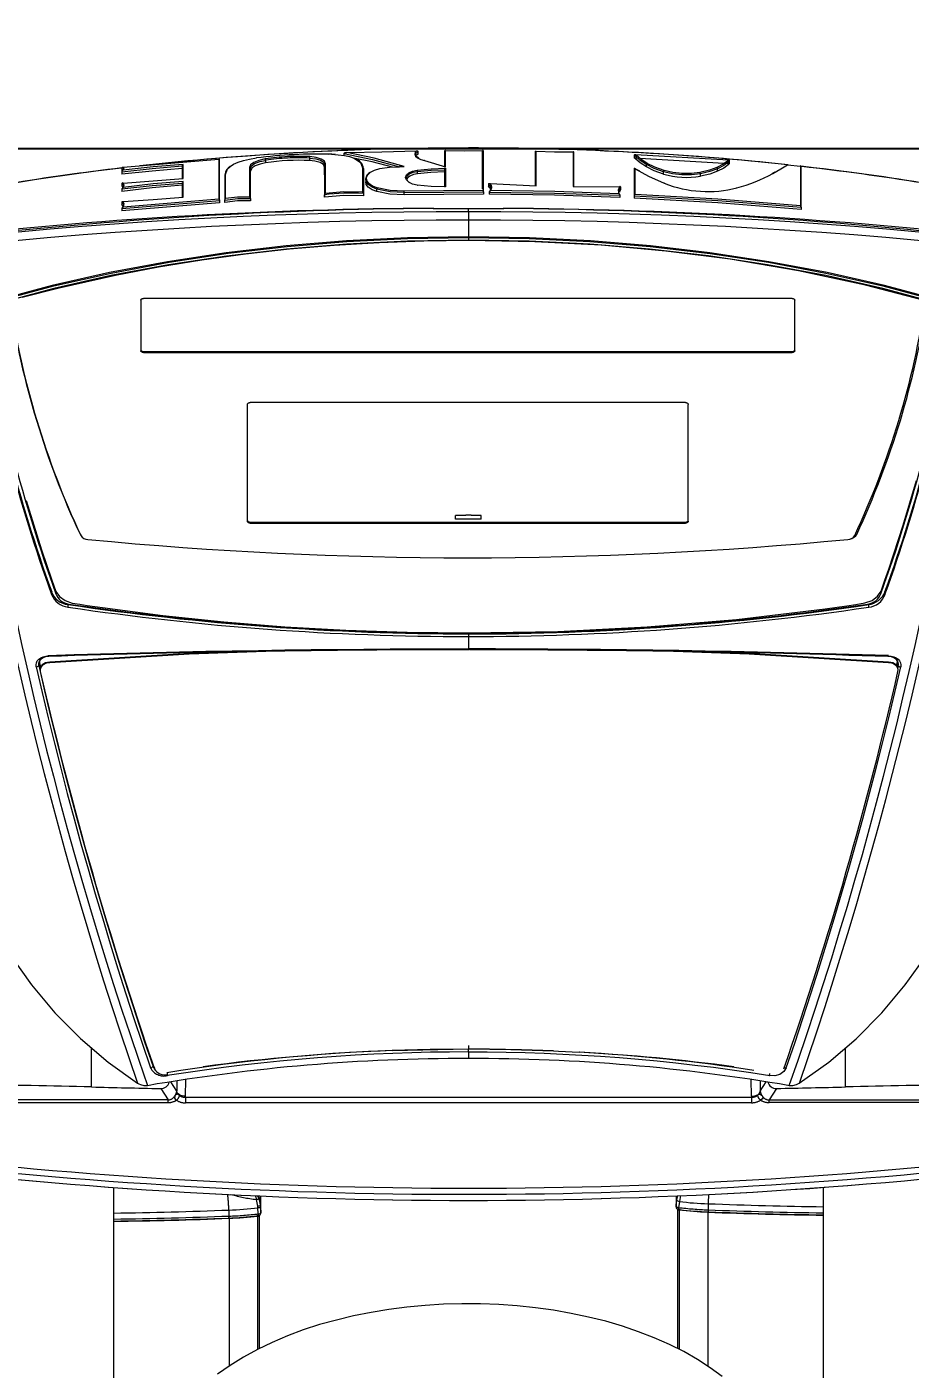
# Model space of a CAD drawing. Extents: x -32840 to 422982, y 280745 to 888746.
# Drawn here: x 82811.5 to 83063.5, y 817462.6 to 817845.4 of the extents above; entities that cross this region are included whole.
import ezdxf

# ---------------------------------------------------------------- set-up
doc = ezdxf.new("R2010")
doc.units = 0
doc.header["$LTSCALE"] = 1000
doc.header["$PDMODE"] = 3
doc.linetypes.add('HIDDEN', pattern=[0.375, 0.25, -0.125])
doc.linetypes.add('PHANTOM', pattern=[0.5, 0.25, -0.05, 0.05, -0.05, 0.05, -0.05])
doc.layers.get('Defpoints').update_dxf_attribs({"linetype": 'HIDDEN'})
doc.layers.add('a-dim', color=3, linetype='Continuous')
doc.layers.add('A-FUR', color=33, linetype='Continuous', plot=False, transparency=0.5)
doc.styles.add('ROMANS', font='romans.shx', dxfattribs={"width": 0.8})
doc.dimstyles.new('dim-1', dxfattribs={"dimscale": 100, "dimtxt": 2.25, "dimasz": 1, "dimexe": 1, "dimexo": 1, "dimgap": 0.5, "dimtad": 1, "dimdec": 0, "dimzin": 3, "dimdsep": 46, "dimtxsty": 'ROMANS', "dimblk": 'ARCHTICK', "dimcen": 0.0625, "dimdle": 1, "dimclrd": 256, "dimclre": 256, "dimclrt": 6, "dimadec": 0, "dimazin": 0, "dimtfac": 1, "dimtdec": 0, "dimtix": 1, "dimtmove": 1, "dimatfit": 3, "dimfxl": 1, "dimfrac": 2, "dimtolj": 1, "dimtzin": 3, "dimarcsym": 0})

# ---------------------------------------------------------------- blocks, each defined once
blk = doc.blocks.new('_ArchTick')
at = {"color": 0, "linetype": 'ByBlock', "const_width": 0.15}
blk.add_lwpolyline([(-0.5, -0.5), (0.5, 0.5)], dxfattribs=at)
blk = doc.blocks.new('*D1335')
at = {"layer": 'a-dim', "lineweight": -2, "transparency": 16777216}
for p, q in [((78777.89, 818187.94, 0), (78777.89, 817710.76, 0)), ((87577.89, 818187.94, 0), (87577.89, 817710.76, 0)), ((78677.89, 817810.76, 0), (87677.89, 817810.76, 0))]:
    blk.add_line(p, q, dxfattribs=at)
at = {"layer": 'Defpoints', "color": 0, "transparency": 16777216}
for p in [(78777.89, 818287.94, 0), (87577.89, 818287.94, 0), (87577.89, 817810.76, 0)]:
    blk.add_point(p, dxfattribs=at)
at = {"layer": 'a-dim', "lineweight": -2, "transparency": 16777216, "xscale": 100, "yscale": 100, "zscale": 100, "rotation": 180}
blk.add_blockref('_ArchTick', (78777.89, 817810.76, 0), dxfattribs=at)
at = {"layer": 'a-dim', "lineweight": -2, "transparency": 16777216, "xscale": 100, "yscale": 100, "zscale": 100}
blk.add_blockref('_ArchTick', (87577.89, 817810.76, 0), dxfattribs=at)
at = {"layer": 'a-dim', "color": 6, "transparency": 16777216, "insert": (83177.89, 817973.26, 0), "char_height": 225, "attachment_point": 5, "style": 'ROMANS'}
blk.add_mtext('\\A1;8800', dxfattribs=at)
blk = doc.blocks.new('REC-GYM-02A')
at = {"linetype": 'Continuous', "lineweight": 15}
for p, q in [((258.609, -922.917), (258.609, -920.015)), ((266.707, -920.016), (266.707, -922.916)), ((260.272, -922.666), (260.272, -921.078)), ((265.044, -921.079), (265.044, -922.6)), ((265.045, -921.079), (265.045, -922.595)), ((260.251, -922.757), (260.25, -922.756)), ((260.272, -922.671), (260.272, -922.666)), ((260.289, -922.819), (260.289, -922.696)), ((260.289, -922.698), (260.289, -922.696)), ((265.028, -922.625), (265.028, -922.819)), ((265.028, -922.625), (265.028, -922.626)), ((265.032, -922.704), (265.032, -922.819)), ((265.032, -922.704), (265.032, -922.704)), ((265.061, -922.686), (265.061, -922.686)), ((266.254, -924.305), (266.24, -924.279)), ((261.393, -924.459), (261.393, -924.459)), ((262.658, -924.495), (262.658, -924.498)), ((262.658, -924.536), (262.658, -924.498)), ((257.761, -928.886), (257.753, -928.872)), ((257.754, -928.816), (257.754, -928.825)), ((257.767, -928.863), (257.761, -928.886)), ((257.764, -928.918), (257.761, -928.886)), ((257.761, -928.886), (257.761, -928.886)), ((257.764, -928.918), (257.775, -928.873)), ((267.538, -928.855), (267.553, -928.918)), ((267.555, -928.886), (267.544, -928.838)), ((267.546, -928.825), (267.546, -928.816)), ((267.553, -928.918), (267.555, -928.886)), ((267.555, -928.886), (267.563, -928.872)), ((267.555, -928.886), (267.555, -928.886)), ((262.658, -929.203), (262.658, -929.203)), ((262.658, -929.232), (262.658, -929.203)), ((262.658, -929.239), (262.658, -929.239)), ((258.091, -929.567), (258.091, -929.538)), ((267.229, -929.568), (267.229, -929.538)), ((257.904, -929.713), (257.904, -929.683)), ((267.416, -929.713), (267.416, -929.683)), ((267.09, -930.369), (267.077, -930.351)), ((260.15, -930.518), (260.15, -931.851)), ((265.15, -930.497), (260.181, -930.497)), ((265.15, -930.508), (260.181, -930.508)), ((262.512, -930.542), (262.512, -930.584)), ((262.512, -930.542), (262.805, -930.542)), ((262.805, -930.542), (262.805, -930.584)), ((265.182, -931.851), (265.182, -930.518)), ((262.512, -930.584), (262.627, -930.584)), ((262.627, -930.589), (262.627, -930.584)), ((262.627, -930.589), (262.69, -930.589)), ((262.69, -930.584), (262.69, -930.589)), ((262.69, -930.584), (262.805, -930.584)), ((260.181, -931.872), (265.15, -931.872)), ((258.934, -932.464), (258.934, -933.04)), ((266.366, -932.443), (258.965, -932.443)), ((266.366, -932.454), (258.965, -932.454)), ((266.398, -933.04), (266.398, -932.464)), ((258.965, -933.061), (266.366, -933.061)), ((262.658, -933.725), (262.659, -933.725)), ((262.659, -933.755), (262.658, -933.755)), ((262.659, -933.755), (262.659, -933.725)), ((258.862, -934.1), (258.862, -934.074)), ((258.862, -934.1), (258.862, -934.103)), ((258.862, -934.103), (258.862, -934.564)), ((262.258, -934.083), (262.658, -934.084)), ((262.258, -934.083), (262.258, -934.087)), ((262.258, -934.088), (262.258, -934.087)), ((262.658, -934.088), (262.262, -934.084)), ((262.658, -934.084), (263.058, -934.083)), ((263.055, -934.084), (262.658, -934.088)), ((263.058, -934.083), (263.058, -934.087)), ((263.058, -934.087), (263.058, -934.088)), ((266.613, -934.085), (265.497, -934.178)), ((265.498, -934.151), (266.613, -934.059)), ((266.613, -934.085), (266.613, -934.059)), ((260.765, -934.232), (260.765, -934.206)), ((260.765, -934.543), (260.765, -934.232)), ((260.929, -934.239), (260.929, -934.213)), ((260.929, -934.239), (260.929, -934.242)), ((262.422, -934.274), (262.422, -934.248)), ((262.487, -934.248), (263.392, -934.242)), ((262.487, -934.275), (262.487, -934.248)), ((263.857, -934.514), (263.857, -934.231)), ((263.857, -934.259), (263.857, -934.231)), ((264.3, -934.216), (264.3, -934.244)), ((264.3, -934.242), (264.3, -934.216)), ((264.3, -934.245), (264.3, -934.242)), ((265.145, -934.201), (265.145, -934.174)), ((265.145, -934.201), (265.145, -934.544)), ((265.44, -934.155), (265.44, -934.181)), ((265.44, -934.184), (265.44, -934.181)), ((265.44, -934.467), (265.44, -934.184)), ((265.498, -934.178), (265.498, -934.151)), ((265.498, -934.178), (265.498, -934.642)), ((265.924, -934.381), (265.924, -934.214)), ((266.6, -934.113), (266.613, -934.133)), ((266.613, -934.161), (266.613, -934.133)), ((266.613, -934.163), (266.613, -934.161)), ((260.921, -934.332), (260.921, -934.304)), ((260.921, -934.332), (260.921, -934.334)), ((261.463, -934.336), (260.935, -934.335)), ((261.454, -934.333), (261.454, -934.725)), ((262.412, -934.37), (261.886, -934.346)), ((261.897, -934.735), (261.897, -934.344)), ((262.421, -934.277), (262.422, -934.274)), ((262.429, -934.37), (262.43, -934.367)), ((262.43, -934.367), (262.43, -934.34)), ((262.487, -934.275), (262.487, -934.276)), ((262.497, -934.29), (263.391, -934.284)), ((262.497, -934.298), (262.497, -934.29)), ((263.857, -934.259), (263.857, -934.543)), ((266.612, -934.374), (266.613, -934.371)), ((266.613, -934.309), (266.613, -934.282)), ((266.613, -934.371), (266.613, -934.341)), ((258.862, -934.564), (258.863, -934.568)), ((259.16, -934.5), (259.185, -934.485)), ((260.702, -934.511), (260.755, -934.54)), ((260.764, -934.545), (260.765, -934.543)), ((263.161, -934.633), (262.92, -934.56)), ((263.404, -934.565), (263.447, -934.564)), ((263.857, -934.543), (263.857, -934.514)), ((264.3, -934.471), (264.3, -934.557)), ((266.599, -934.556), (265.508, -934.649)), ((265.924, -934.577), (265.924, -934.426)), ((266.613, -934.504), (266.613, -934.477)), ((266.613, -934.547), (266.613, -934.515)), ((259.018, -934.585), (258.87, -934.571)), ((259.025, -934.583), (259.026, -934.579)), ((259.677, -934.599), (259.693, -934.584)), ((260.765, -934.665), (259.677, -934.599)), ((259.677, -934.599), (259.677, -934.632)), ((260.751, -934.704), (259.689, -934.64)), ((260.749, -934.648), (260.765, -934.665)), ((260.765, -934.696), (260.765, -934.665)), ((263.233, -934.705), (263.233, -934.736)), ((264.079, -934.714), (264.079, -934.692))]:
    blk.add_line(p, q, dxfattribs=at)
at = {"linetype": 'PHANTOM', "lineweight": 0}
for p, q in [((259.926, -922.635), (259.926, -920.877)), ((265.39, -922.564), (265.39, -920.878)), ((260.252, -922.66), (260.252, -921.069)), ((265.064, -921.07), (265.064, -922.589)), ((265.057, -922.616), (265.061, -922.686)), ((265.394, -922.66), (265.392, -922.59)), ((259.923, -922.731), (259.924, -922.661)), ((260.237, -922.826), (260.251, -922.757)), ((260.28, -922.77), (260.269, -922.824)), ((260.289, -922.819), (260.289, -922.698)), ((265.031, -922.69), (265.028, -922.626)), ((265.028, -922.626), (265.028, -922.819)), ((265.049, -922.789), (265.032, -922.704)), ((265.062, -922.702), (265.078, -922.779)), ((265.056, -922.822), (265.049, -922.789)), ((259.227, -923.916), (255.68, -923.916)), ((255.741, -923.885), (259.227, -923.885)), ((259.143, -924.046), (259.227, -923.916)), ((259.426, -923.883), (265.888, -923.883)), ((265.888, -923.947), (259.426, -923.947)), ((259.427, -923.957), (259.432, -924.147)), ((265.888, -923.957), (265.883, -924.147)), ((269.573, -923.884), (266.087, -923.885)), ((266.087, -923.915), (269.635, -923.915)), ((266.17, -924.045), (266.087, -923.915)), ((258.353, -924.064), (258.353, -924.51)), ((259.327, -924.016), (259.26, -924.12)), ((259.33, -924.131), (259.327, -924.016)), ((265.985, -924.131), (265.988, -924.015)), ((265.988, -924.015), (266.054, -924.12)), ((266.961, -924.063), (266.961, -924.507)), ((263.53, -924.479), (262.658, -924.498)), ((257.753, -928.872), (257.759, -928.849)), ((262.658, -929.239), (262.658, -929.232)), ((260.181, -930.497), (260.181, -930.508)), ((265.15, -930.508), (265.15, -930.497)), ((258.965, -932.443), (258.965, -932.454)), ((266.366, -932.454), (266.366, -932.443)), ((262.658, -934.05), (262.658, -934.084)), ((265.509, -934.192), (266.599, -934.103)), ((263.392, -934.242), (263.392, -934.268)), ((265.509, -934.272), (265.509, -934.192)), ((265.915, -934.216), (265.915, -934.394)), ((263.392, -934.268), (262.487, -934.275)), ((263.703, -934.28), (263.703, -934.307)), ((266.589, -934.354), (266.599, -934.377)), ((259.815, -934.511), (259.815, -934.54)), ((260.011, -934.454), (260.011, -934.481)), ((260.431, -934.479), (260.431, -934.505)), ((260.627, -934.56), (260.627, -934.588)), ((263.24, -934.482), (263.24, -934.509)), ((263.446, -934.563), (263.392, -934.564)), ((266.613, -934.547), (266.598, -934.533)), ((259.677, -934.632), (259.693, -934.616)), ((259.689, -934.64), (259.702, -934.628)), ((259.693, -934.584), (259.693, -934.616)), ((260.739, -934.691), (260.751, -934.704)), ((260.749, -934.679), (260.749, -934.648)), ((260.749, -934.679), (260.765, -934.696)), ((261.463, -934.731), (261.463, -934.672)), ((264.251, -934.705), (264.18, -934.709)), ((264.472, -934.661), (264.472, -934.633)), ((264.973, -934.635), (264.973, -934.608)), ((265.508, -934.649), (265.508, -934.606))]:
    blk.add_line(p, q, dxfattribs=at)
at = {"linetype": 'Continuous', "lineweight": 15, "flags": 128}
for points in [[(259.761, -920.759), (259.898, -920.859), (260.045, -920.954), (260.201, -921.043), (260.365, -921.125), (260.538, -921.201), (260.717, -921.27), (260.901, -921.333), (261.092, -921.389), (261.287, -921.438), (261.486, -921.48), (261.688, -921.515), (261.894, -921.543), (262.102, -921.565), (262.311, -921.58), (262.521, -921.588), (262.732, -921.589), (262.943, -921.583), (263.152, -921.57), (263.36, -921.551), (263.566, -921.524), (263.769, -921.491), (263.969, -921.451), (264.165, -921.404), (264.357, -921.351), (264.543, -921.291), (264.724, -921.223), (264.899, -921.149), (265.066, -921.069), (265.227, -920.981), (265.379, -920.886), (265.522, -920.785)], [(265.072, -922.593), (265.066, -922.594), (265.045, -922.6), (265.037, -922.605), (265.031, -922.612), (265.028, -922.622), (265.028, -922.627)], [(265.064, -922.589), (265.056, -922.59), (265.05, -922.592), (265.046, -922.593), (265.045, -922.595), (265.046, -922.596), (265.049, -922.598), (265.055, -922.6), (265.063, -922.601)], [(260.289, -922.696), (260.289, -922.695), (260.286, -922.685), (260.282, -922.678), (260.277, -922.674), (260.271, -922.67), (260.262, -922.667), (260.244, -922.664)], [(260.28, -922.77), (260.28, -922.77), (260.28, -922.77), (260.272, -922.764), (260.251, -922.757)], [(260.254, -922.672), (260.262, -922.671), (260.268, -922.669), (260.271, -922.668), (260.272, -922.666), (260.271, -922.664), (260.267, -922.663), (260.261, -922.661), (260.252, -922.66)], [(260.289, -922.698), (260.287, -922.72), (260.28, -922.77)], [(265.061, -922.686), (265.039, -922.688), (265.031, -922.69), (265.031, -922.69), (265.031, -922.69)], [(258.883, -924.108), (258.546, -924.345), (258.232, -924.613), (257.94, -924.91), (257.672, -925.23), (257.427, -925.57), (257.203, -925.93), (257, -926.302), (256.815, -926.683)], [(258.914, -924.09), (258.898, -924.099), (258.883, -924.108)], [(258.996, -924.078), (258.955, -924.078), (258.914, -924.09)], [(258.997, -924.078), (258.997, -924.078), (258.996, -924.078)], [(266.321, -924.078), (266.32, -924.078), (266.32, -924.078)], [(266.402, -924.09), (266.362, -924.078), (266.321, -924.078)], [(266.434, -924.108), (266.419, -924.099), (266.402, -924.09)], [(268.502, -926.683), (268.316, -926.302), (268.114, -925.93), (267.889, -925.57), (267.644, -925.229), (267.378, -924.91), (267.087, -924.615), (266.771, -924.345), (266.434, -924.108)], [(261.689, -924.474), (261.63, -924.471), (261.393, -924.459)], [(262.658, -924.495), (263.094, -924.491), (263.53, -924.478)], [(257.756, -928.803), (257.754, -928.821), (257.758, -928.839), (257.766, -928.855), (257.779, -928.871), (257.796, -928.884), (257.816, -928.894), (257.839, -928.901), (257.863, -928.904)], [(257.754, -928.824), (257.754, -928.828), (257.758, -928.846), (257.766, -928.862), (257.779, -928.878), (257.796, -928.891), (257.816, -928.901), (257.839, -928.908), (257.863, -928.911)], [(257.761, -928.886), (257.761, -928.915), (257.773, -928.939)], [(267.438, -928.904), (267.462, -928.901), (267.484, -928.894), (267.505, -928.884), (267.522, -928.871), (267.534, -928.855), (267.543, -928.839), (267.546, -928.821), (267.545, -928.803)], [(267.438, -928.911), (267.462, -928.908), (267.484, -928.901), (267.505, -928.89), (267.522, -928.878), (267.534, -928.862), (267.543, -928.846), (267.546, -928.828), (267.546, -928.824)], [(267.544, -928.939), (267.556, -928.912), (267.555, -928.886)], [(257.863, -928.904), (259.456, -929), (260.423, -929.035)], [(257.863, -928.911), (259.456, -929.007), (260.074, -929.029)], [(257.866, -928.984), (257.867, -928.978), (257.868, -928.975), (257.868, -928.975)], [(264.862, -929.035), (265.847, -929), (267.438, -928.904)], [(265.208, -929.03), (265.847, -929.007), (267.438, -928.911)], [(267.451, -928.984), (267.45, -928.978), (267.449, -928.975), (267.448, -928.975)], [(262.658, -929.243), (261.638, -929.26), (260.617, -929.312), (259.6, -929.397), (258.586, -929.518), (258.338, -929.554), (258.235, -929.569), (258.133, -929.586), (258.052, -929.615), (257.989, -929.662), (257.949, -929.72), (257.905, -929.845), (257.861, -929.971), (257.696, -930.475), (257.545, -930.982)], [(257.379, -933.017), (258.125, -933.212), (258.89, -933.375), (259.673, -933.507), (260.404, -933.6), (261.145, -933.667), (261.899, -933.707), (262.658, -933.721)], [(262.658, -933.721), (263.169, -933.715), (263.679, -933.696), (264.19, -933.665), (264.7, -933.622), (265.202, -933.566), (265.701, -933.498), (266.197, -933.417), (266.688, -933.323), (267.328, -933.179), (267.752, -933.069)], [(267.707, -930.756), (267.53, -930.193), (267.412, -929.844), (267.367, -929.718), (267.326, -929.66), (267.262, -929.614), (267.182, -929.585), (267.095, -929.571), (267.009, -929.558), (266.836, -929.533), (266.145, -929.444), (265.45, -929.371), (264.755, -929.315), (264.058, -929.275), (263.359, -929.251), (262.658, -929.243)], [(260.15, -930.518), (260.15, -930.514), (260.152, -930.51), (260.155, -930.506), (260.159, -930.503), (260.164, -930.5), (260.169, -930.499), (260.175, -930.497), (260.181, -930.497)], [(260.181, -930.508), (260.175, -930.508), (260.169, -930.51), (260.164, -930.512), (260.159, -930.514), (260.155, -930.517), (260.152, -930.521), (260.15, -930.525), (260.15, -930.529)], [(265.15, -930.497), (265.157, -930.497), (265.162, -930.499), (265.168, -930.5), (265.173, -930.503), (265.176, -930.506), (265.179, -930.51), (265.181, -930.514), (265.182, -930.518)], [(265.182, -930.529), (265.181, -930.525), (265.179, -930.521), (265.176, -930.517), (265.173, -930.514), (265.168, -930.512), (265.162, -930.51), (265.157, -930.508), (265.15, -930.508)], [(260.181, -931.872), (260.175, -931.872), (260.169, -931.87), (260.164, -931.869), (260.159, -931.866), (260.155, -931.863), (260.152, -931.859), (260.15, -931.855), (260.15, -931.851)], [(265.182, -931.851), (265.181, -931.855), (265.179, -931.859), (265.176, -931.863), (265.173, -931.866), (265.168, -931.869), (265.162, -931.87), (265.157, -931.872), (265.15, -931.872)], [(258.934, -932.464), (258.934, -932.46), (258.936, -932.456), (258.939, -932.452), (258.943, -932.449), (258.948, -932.446), (258.953, -932.444), (258.959, -932.443), (258.965, -932.443)], [(258.965, -932.454), (258.959, -932.454), (258.953, -932.455), (258.948, -932.457), (258.943, -932.46), (258.939, -932.463), (258.936, -932.467), (258.934, -932.471), (258.934, -932.475)], [(266.366, -932.443), (266.373, -932.443), (266.378, -932.444), (266.384, -932.446), (266.389, -932.449), (266.392, -932.452), (266.395, -932.456), (266.397, -932.46), (266.398, -932.464)], [(266.398, -932.475), (266.397, -932.471), (266.395, -932.467), (266.392, -932.463), (266.389, -932.46), (266.384, -932.457), (266.378, -932.455), (266.373, -932.454), (266.366, -932.454)], [(257.292, -933.003), (257.928, -933.173), (258.581, -933.321), (259.244, -933.445), (259.92, -933.546), (260.593, -933.624), (261.273, -933.68), (261.965, -933.714), (262.658, -933.725)], [(262.658, -933.755), (261.965, -933.744), (261.271, -933.71), (260.584, -933.653), (259.901, -933.573), (259.235, -933.473), (258.58, -933.35), (257.929, -933.203), (257.292, -933.032)], [(262.659, -933.725), (263.353, -933.714), (264.047, -933.68), (264.734, -933.624), (265.418, -933.544), (266.083, -933.444), (266.739, -933.321), (267.391, -933.173), (268.028, -933.003)], [(268.028, -933.033), (267.391, -933.203), (266.738, -933.35), (266.075, -933.475), (265.4, -933.576), (264.726, -933.654), (264.046, -933.71), (263.353, -933.743), (262.659, -933.755)], [(257.271, -933.037), (257.908, -933.207), (258.563, -933.355), (259.228, -933.479), (259.905, -933.581), (260.582, -933.66), (261.265, -933.716), (261.961, -933.75), (262.658, -933.762)], [(258.965, -933.061), (258.959, -933.06), (258.953, -933.059), (258.948, -933.057), (258.943, -933.055), (258.939, -933.052), (258.936, -933.048), (258.934, -933.044), (258.934, -933.04)], [(262.658, -933.762), (263.354, -933.75), (264.05, -933.716), (264.739, -933.66), (265.425, -933.58), (266.094, -933.479), (266.754, -933.356), (267.409, -933.208), (268.049, -933.037)], [(266.398, -933.04), (266.397, -933.044), (266.395, -933.048), (266.392, -933.052), (266.389, -933.055), (266.384, -933.057), (266.378, -933.059), (266.373, -933.06), (266.366, -933.061)], [(258.862, -934.074), (259.811, -934.151), (260.765, -934.206)], [(260.765, -934.232), (259.812, -934.177), (258.862, -934.1)], [(266.597, -934.128), (266.601, -934.108), (266.613, -934.089)], [(266.613, -934.089), (266.613, -934.087), (266.613, -934.085)], [(258.87, -934.571), (258.87, -934.461), (258.87, -934.308), (258.87, -934.117)], [(260.754, -934.247), (260.754, -934.406), (260.754, -934.539)], [(260.929, -934.213), (261.675, -934.237), (262.422, -934.248)], [(260.942, -934.255), (261.673, -934.279), (262.406, -934.29)], [(263.392, -934.242), (263.554, -934.251), (263.703, -934.28)], [(263.857, -934.231), (264.079, -934.234), (264.3, -934.216)], [(264.3, -934.588), (264.3, -934.435), (264.3, -934.245)], [(265.145, -934.174), (265.293, -934.174), (265.44, -934.155)], [(265.44, -934.181), (265.292, -934.2), (265.145, -934.201)], [(266.599, -934.165), (266.257, -934.188), (265.915, -934.216)], [(265.924, -934.214), (265.924, -934.215), (265.922, -934.217), (265.919, -934.217), (265.915, -934.216)], [(266.613, -934.163), (266.612, -934.164), (266.609, -934.165), (266.605, -934.166), (266.599, -934.165)], [(260.754, -934.539), (260.603, -934.455), (260.424, -934.374)], [(260.921, -934.304), (260.936, -934.278), (260.936, -934.274)], [(260.921, -934.334), (260.923, -934.335), (260.925, -934.337), (260.93, -934.337), (260.935, -934.335)], [(261.463, -934.336), (261.46, -934.338), (261.457, -934.338), (261.455, -934.337), (261.454, -934.335)], [(261.463, -934.672), (261.463, -934.632), (261.463, -934.5), (261.463, -934.336)], [(261.886, -934.346), (261.886, -934.51), (261.886, -934.643), (261.887, -934.741)], [(261.896, -934.346), (261.895, -934.347), (261.893, -934.348), (261.89, -934.348), (261.886, -934.346)], [(262.404, -934.323), (262.408, -934.297), (262.421, -934.277)], [(262.429, -934.37), (262.427, -934.371), (262.424, -934.372), (262.419, -934.372), (262.412, -934.37)], [(262.487, -934.276), (262.487, -934.428), (262.487, -934.557), (262.487, -934.662), (262.487, -934.742)], [(262.92, -934.335), (262.925, -934.336), (262.927, -934.336), (262.929, -934.335), (262.93, -934.333)], [(262.92, -934.335), (263.082, -934.338), (263.242, -934.352)], [(262.93, -934.533), (262.93, -934.438), (262.93, -934.332)], [(263.331, -934.381), (263.355, -934.402), (263.365, -934.432)], [(263.391, -934.284), (263.55, -934.292), (263.699, -934.322)], [(263.703, -934.28), (263.759, -934.301), (263.802, -934.331), (263.825, -934.362), (263.83, -934.392)], [(265.508, -934.606), (265.509, -934.537), (265.509, -934.384), (265.509, -934.272)], [(266.599, -934.377), (266.257, -934.402), (265.915, -934.43)], [(265.924, -934.351), (266.268, -934.322), (266.613, -934.282)], [(266.599, -934.327), (266.589, -934.354), (266.589, -934.354)], [(266.597, -934.345), (266.601, -934.329), (266.612, -934.315)], [(266.602, -934.329), (266.603, -934.332), (266.613, -934.341)], [(266.612, -934.315), (266.613, -934.312), (266.613, -934.309)], [(259.185, -934.485), (259.094, -934.538), (259.018, -934.585)], [(259.693, -934.584), (259.744, -934.548), (259.815, -934.511)], [(259.815, -934.511), (259.904, -934.479), (260.011, -934.454)], [(260.431, -934.479), (260.539, -934.517), (260.627, -934.56)], [(260.627, -934.56), (260.699, -934.606), (260.749, -934.648)], [(260.764, -934.545), (260.763, -934.546), (260.761, -934.546), (260.754, -934.539)], [(262.92, -934.56), (262.921, -934.666), (262.92, -934.748)], [(262.93, -934.562), (262.929, -934.563), (262.927, -934.564), (262.92, -934.56)], [(262.93, -934.503), (263.086, -934.497), (263.24, -934.482)], [(262.93, -934.741), (262.93, -934.663), (262.93, -934.56)], [(263.24, -934.482), (263.287, -934.473), (263.328, -934.455), (263.343, -934.444), (263.35, -934.438), (263.353, -934.434), (263.354, -934.433), (263.355, -934.432), (263.355, -934.431), (263.355, -934.431), (263.355, -934.431), (263.355, -934.431), (263.355, -934.431), (263.355, -934.431), (263.355, -934.431), (263.355, -934.431), (263.355, -934.431), (263.355, -934.431), (263.355, -934.431), (263.355, -934.431), (263.36, -934.418)], [(263.668, -934.541), (263.559, -934.557), (263.446, -934.563)], [(263.525, -934.557), (263.758, -934.62), (263.969, -934.662)], [(264.22, -934.705), (264.144, -934.7), (264.074, -934.691), (264.014, -934.678), (263.963, -934.66), (263.892, -934.613), (263.868, -934.552)], [(264.3, -934.557), (264.314, -934.587), (264.351, -934.61), (264.41, -934.626), (264.472, -934.633)], [(264.973, -934.608), (265.037, -934.594), (265.093, -934.573), (265.126, -934.552), (265.145, -934.514)], [(265.431, -934.476), (265.407, -934.538), (265.378, -934.567), (265.338, -934.592), (265.286, -934.615), (265.226, -934.635), (265.156, -934.651), (265.079, -934.663)], [(265.915, -934.43), (265.919, -934.431), (265.921, -934.43), (265.923, -934.429), (265.924, -934.428)], [(265.915, -934.43), (265.915, -934.518), (265.915, -934.589)], [(265.924, -934.544), (266.268, -934.514), (266.613, -934.477)], [(266.61, -934.553), (266.605, -934.556), (266.599, -934.556)], [(266.61, -934.553), (266.612, -934.55), (266.613, -934.547)], [(259.677, -934.632), (259.678, -934.634), (259.68, -934.637)], [(259.68, -934.637), (259.683, -934.639), (259.689, -934.64)], [(260.762, -934.702), (260.758, -934.704), (260.751, -934.704)], [(260.762, -934.702), (260.764, -934.699), (260.765, -934.696)], [(263.25, -934.744), (263.256, -934.74), (263.261, -934.735), (263.268, -934.725), (263.272, -934.706), (263.261, -934.685), (263.238, -934.666), (263.228, -934.659), (263.216, -934.653), (263.203, -934.647), (263.161, -934.633)], [(263.224, -934.657), (263.256, -934.684), (263.259, -934.702)], [(264.07, -934.722), (264.077, -934.718), (264.078, -934.716), (264.079, -934.714)], [(265.498, -934.642), (265.498, -934.644), (265.5, -934.647)], [(265.5, -934.647), (265.504, -934.649), (265.508, -934.649)], [(261.454, -934.725), (261.454, -934.727), (261.455, -934.729)], [(261.455, -934.729), (261.458, -934.731), (261.463, -934.731)], [(261.887, -934.741), (261.675, -934.733), (261.463, -934.731)], [(261.895, -934.739), (261.892, -934.741), (261.887, -934.741)], [(261.895, -934.739), (261.896, -934.737), (261.897, -934.735)], [(262.487, -934.742), (262.488, -934.744), (262.489, -934.746)], [(262.489, -934.746), (262.492, -934.748), (262.497, -934.748)], [(262.92, -934.748), (262.709, -934.744), (262.497, -934.748)], [(262.929, -934.746), (262.93, -934.744), (262.93, -934.741)], [(263.233, -934.736), (263.235, -934.74), (263.237, -934.743)], [(263.25, -934.744), (263.242, -934.744), (263.237, -934.743)], [(264.045, -934.725), (263.648, -934.732), (263.25, -934.744)], [(264.07, -934.722), (264.061, -934.724), (264.045, -934.725)]]:
    blk.add_lwpolyline(points, dxfattribs=at)
at = {"linetype": 'PHANTOM', "lineweight": 0, "flags": 128}
for points in [[(265.057, -922.616), (265.035, -922.621), (265.028, -922.625), (265.028, -922.626)], [(265.057, -922.616), (265.058, -922.611), (265.058, -922.607), (265.06, -922.602), (265.062, -922.599), (265.065, -922.596), (265.068, -922.594), (265.071, -922.593), (265.075, -922.593)], [(265.392, -922.59), (265.393, -922.585), (265.393, -922.58), (265.394, -922.576), (265.394, -922.572), (265.396, -922.57), (265.397, -922.568), (265.398, -922.567), (265.4, -922.567)], [(259.924, -922.661), (259.924, -922.656), (259.924, -922.651), (259.923, -922.647), (259.922, -922.643), (259.921, -922.641), (259.92, -922.639), (259.919, -922.638), (259.917, -922.638)], [(260.259, -922.688), (260.259, -922.683), (260.258, -922.678), (260.256, -922.673), (260.254, -922.67), (260.251, -922.667), (260.248, -922.665), (260.245, -922.664), (260.241, -922.664)], [(260.25, -922.756), (260.257, -922.706), (260.259, -922.688)], [(265.032, -922.704), (265.031, -922.692), (265.031, -922.69)], [(265.061, -922.686), (265.062, -922.695), (265.062, -922.702)], [(259.227, -923.885), (259.227, -923.892), (259.227, -923.897), (259.227, -923.902), (259.227, -923.907), (259.227, -923.91), (259.227, -923.913), (259.227, -923.915), (259.227, -923.916)], [(259.306, -923.962), (259.306, -923.962), (259.305, -923.961), (259.303, -923.956), (259.299, -923.936), (259.3, -923.935), (259.307, -923.925), (259.311, -923.922), (259.325, -923.912)], [(259.358, -923.967), (259.346, -923.976), (259.341, -923.979), (259.329, -923.982), (259.329, -923.982), (259.312, -923.969), (259.308, -923.964), (259.306, -923.963), (259.306, -923.962), (259.306, -923.962)], [(259.427, -923.957), (259.408, -923.959), (259.389, -923.962), (259.372, -923.968), (259.357, -923.975), (259.345, -923.984), (259.335, -923.994), (259.329, -924.005), (259.327, -924.016)], [(259.426, -923.947), (259.426, -923.94), (259.426, -923.932), (259.426, -923.923), (259.426, -923.914), (259.426, -923.906), (259.426, -923.898), (259.426, -923.89), (259.426, -923.883)], [(265.888, -923.947), (265.888, -923.939), (265.888, -923.931), (265.888, -923.923), (265.888, -923.914), (265.888, -923.905), (265.888, -923.897), (265.888, -923.889), (265.888, -923.883)], [(265.888, -923.957), (265.907, -923.958), (265.925, -923.962), (265.942, -923.967), (265.957, -923.974), (265.97, -923.983), (265.979, -923.993), (265.985, -924.004), (265.988, -924.015)], [(265.956, -923.966), (265.968, -923.975), (265.974, -923.978), (265.985, -923.981), (265.986, -923.981), (266.002, -923.968), (266.007, -923.964), (266.008, -923.962), (266.009, -923.962), (266.009, -923.962)], [(266.009, -923.962), (266.009, -923.961), (266.009, -923.96), (266.011, -923.955), (266.015, -923.936), (266.015, -923.935), (266.007, -923.924), (266.004, -923.921), (265.99, -923.912)], [(266.087, -923.885), (266.087, -923.891), (266.087, -923.897), (266.087, -923.902), (266.087, -923.906), (266.087, -923.91), (266.087, -923.912), (266.087, -923.914), (266.087, -923.915)], [(259.031, -924.28), (259.057, -924.239), (259.103, -924.207), (259.162, -924.191), (259.224, -924.192)], [(266.244, -924.273), (266.25, -924.28), (266.258, -924.298)], [(262.658, -924.498), (262.174, -924.492), (261.689, -924.474)], [(257.866, -928.984), (257.834, -928.98), (257.804, -928.972), (257.778, -928.96), (257.755, -928.943), (257.738, -928.924), (257.727, -928.902), (257.723, -928.879), (257.725, -928.856)], [(267.592, -928.855), (267.594, -928.879), (267.59, -928.902), (267.579, -928.924), (267.562, -928.943), (267.539, -928.96), (267.513, -928.972), (267.483, -928.98), (267.451, -928.984)], [(262.658, -929.061), (262.658, -929.055), (262.658, -929.052), (262.658, -929.052)], [(266.599, -934.103), (266.589, -934.135), (266.599, -934.165)], [(258.87, -934.117), (259.811, -934.193), (260.754, -934.247)], [(262.422, -934.274), (261.675, -934.263), (260.929, -934.239)], [(260.935, -934.335), (260.949, -934.297), (260.942, -934.255)], [(265.156, -934.217), (265.293, -934.216), (265.431, -934.199)], [(265.156, -934.553), (265.156, -934.403), (265.156, -934.217)], [(265.431, -934.199), (265.431, -934.349), (265.431, -934.476)], [(266.613, -934.161), (266.601, -934.144), (266.597, -934.128)], [(259.603, -934.318), (259.602, -934.321), (259.6, -934.322), (259.598, -934.322), (259.596, -934.321)], [(260.01, -934.282), (260.01, -934.284), (260.01, -934.284), (260.01, -934.283), (260.011, -934.281)], [(260.419, -934.372), (260.419, -934.374), (260.42, -934.375), (260.422, -934.375), (260.424, -934.374)], [(260.938, -934.282), (260.94, -934.289), (260.921, -934.332)], [(262.92, -934.546), (262.92, -934.447), (262.92, -934.335)], [(263.242, -934.352), (263.242, -934.354), (263.241, -934.354), (263.24, -934.353), (263.24, -934.351)], [(263.242, -934.352), (263.297, -934.365), (263.339, -934.385), (263.366, -934.412), (263.375, -934.44), (263.366, -934.469), (263.339, -934.494), (263.297, -934.513), (263.242, -934.525)], [(263.392, -934.268), (263.392, -934.27), (263.392, -934.272), (263.392, -934.274), (263.392, -934.277), (263.392, -934.28), (263.392, -934.28), (263.392, -934.281), (263.392, -934.281), (263.392, -934.281), (263.392, -934.281), (263.392, -934.281), (263.392, -934.281), (263.392, -934.281), (263.392, -934.281), (263.392, -934.281), (263.392, -934.281), (263.392, -934.281), (263.392, -934.281), (263.392, -934.282), (263.391, -934.283), (263.391, -934.284)], [(263.392, -934.268), (263.552, -934.277), (263.703, -934.307)], [(263.699, -934.322), (263.754, -934.343), (263.795, -934.372), (263.818, -934.405), (263.822, -934.439), (263.808, -934.471), (263.777, -934.501), (263.729, -934.524), (263.668, -934.541)], [(263.703, -934.307), (263.759, -934.329), (263.803, -934.36), (263.825, -934.39), (263.83, -934.421)], [(263.868, -934.274), (264.079, -934.275), (264.291, -934.259)], [(263.868, -934.552), (263.868, -934.424), (263.868, -934.274)], [(264.291, -934.259), (264.291, -934.447), (264.291, -934.597)], [(265.915, -934.394), (266.257, -934.366), (266.599, -934.327)], [(266.613, -934.309), (266.269, -934.348), (265.924, -934.377)], [(266.613, -934.371), (266.602, -934.359), (266.597, -934.345)], [(259.693, -934.616), (259.744, -934.578), (259.815, -934.54)], [(259.702, -934.628), (259.751, -934.592), (259.822, -934.554)], [(259.815, -934.54), (259.902, -934.507), (260.011, -934.481)], [(259.822, -934.554), (259.908, -934.522), (260.016, -934.496)], [(260.011, -934.481), (260.114, -934.469), (260.221, -934.469)], [(260.016, -934.496), (260.113, -934.485), (260.22, -934.485)], [(260.22, -934.485), (260.326, -934.498), (260.425, -934.521)], [(260.221, -934.469), (260.33, -934.482), (260.431, -934.505)], [(260.425, -934.521), (260.532, -934.559), (260.618, -934.601)], [(260.431, -934.505), (260.539, -934.544), (260.627, -934.588)], [(263.242, -934.525), (263.082, -934.54), (262.92, -934.546)], [(263.24, -934.509), (263.084, -934.524), (262.93, -934.529)], [(263.365, -934.432), (263.356, -934.457), (263.331, -934.48), (263.288, -934.499), (263.24, -934.509)], [(263.392, -934.564), (263.735, -934.659), (264.045, -934.725)], [(263.446, -934.562), (263.446, -934.563), (263.446, -934.564), (263.446, -934.564), (263.446, -934.563)], [(264.079, -934.714), (263.755, -934.647), (263.447, -934.563)], [(263.671, -934.539), (263.67, -934.541), (263.67, -934.542), (263.669, -934.542), (263.668, -934.541)], [(265.145, -934.544), (265.134, -934.572), (265.1, -934.598), (265.041, -934.621), (264.973, -934.635)], [(264.977, -934.652), (265.052, -934.635), (265.109, -934.612), (265.144, -934.584), (265.156, -934.553)], [(265.915, -934.589), (266.257, -934.56), (266.599, -934.523)], [(266.613, -934.504), (266.269, -934.542), (265.924, -934.572)], [(266.599, -934.523), (266.589, -934.542), (266.599, -934.556)], [(260.618, -934.601), (260.69, -934.648), (260.739, -934.691)], [(260.627, -934.588), (260.699, -934.635), (260.749, -934.679)], [(263.155, -934.63), (263.156, -934.632), (263.157, -934.633), (263.159, -934.633), (263.161, -934.633)], [(263.259, -934.702), (263.26, -934.712), (263.247, -934.727), (263.233, -934.736)], [(264.217, -934.703), (264.218, -934.704), (264.218, -934.705), (264.219, -934.705), (264.22, -934.705)], [(264.291, -934.597), (264.303, -934.627), (264.338, -934.651), (264.395, -934.669), (264.47, -934.678)], [(264.472, -934.661), (264.4, -934.653), (264.346, -934.637), (264.312, -934.615), (264.3, -934.588)], [(265.081, -934.66), (265.08, -934.662), (265.08, -934.663), (265.08, -934.663), (265.079, -934.663)]]:
    blk.add_lwpolyline(points, dxfattribs=at)
at = {"linetype": 'Continuous', "lineweight": 15}
for centre, radius, start, end in [((257.977, -972.171), 49.575, 87.7455, 89.27), ((257.987, -971.582), 48.982, 87.7412, 89.273), ((265.525, -926.478), 3.916, 91.9759, 96.7985), ((265.521, -926.189), 3.624, 91.9236, 97.1184), ((267.329, -971.689), 49.163, 90.7253, 92.261), ((267.34, -971.918), 49.389, 90.734, 92.2523), ((262.662, -978.183), 55.414, 82.8351, 97.1749), ((262.662, -978.163), 55.394, 82.8351, 97.1749), ((257.977, -972.235), 49.542, 87.7477, 89.2695), ((259.795, -926.263), 3.627, 82.8909, 88.0749), ((259.795, -926.497), 3.769, 83.0323, 88.0524), ((259.791, -926.549), 3.916, 83.2015, 88.0241), ((264.944, -921.526), 1.182, 274.342, 275.7444), ((265.519, -926.391), 3.734, 91.9289, 97.0856), ((267.329, -971.753), 49.132, 90.7259, 92.2588), ((262.629, -902.921), 21.467, 260.2481, 270.0775), ((259.147, -924.144), 0.0976, 15.9539, 91.9384), ((262.687, -902.921), 21.467, 269.9224, 279.7519), ((266.167, -924.143), 0.0974, 88.0243, 164.8192), ((300.814, -938.714), 44.184, 160.9211, 167.038), ((259.03, -924.311), 0.0304, 48.2552, 88.1278), ((262.592, -902.2), 22.291, 262.3652, 266.9177), ((262.696, -902.017), 22.477, 272.1265, 277.6443), ((265.971, -924.234), 0.128, 3.9605, 19.2922), ((266.126, -924.338), 0.136, 29.3163, 104.5385), ((224.496, -938.711), 44.174, 12.9609, 19.0793), ((266.291, -924.32), 0.0393, 96.1012, 146.5079), ((262.696, -899.866), 24.628, 267.6571, 269.9135), ((267.594, -928.893), 0.0379, 92.6186, 144.8739), ((257.864, -928.842), 0.133, 220.5351, 272.927), ((262.647, -780.465), 148.586, 268.15658, 270), ((262.654, -779.743), 149.309, 270, 271.84251), ((267.453, -928.842), 0.133, 267.1649, 319.3894), ((262.657, -960.503), 31.3, 90, 98.3895), ((262.662, -960.503), 31.3, 81.6088, 90), ((262.657, -960.528), 31.296, 90, 98.3906), ((262.657, -960.496), 31.257, 90, 98.3861), ((262.662, -960.529), 31.296, 81.6077, 90), ((262.662, -960.496), 31.257, 81.6115, 90), ((258.114, -929.762), 0.226, 95.8897, 159.4732), ((258.119, -929.798), 0.232, 96.7924, 158.5329), ((258.12, -929.75), 0.178, 96.6572, 160.4988), ((267.198, -929.752), 0.18, 19.991, 82.7915), ((267.201, -929.768), 0.232, 21.5016, 83.2112), ((267.205, -929.792), 0.226, 20.6603, 84.0412), ((274.323, -935.649), 17.469, 160.0302, 170.9097), ((274.322, -935.679), 17.468, 160.03, 170.9102), ((274.338, -935.646), 17.435, 160.0273, 170.9067), ((250.981, -935.646), 17.434, 9.0904, 19.9718), ((250.997, -935.649), 17.469, 9.0886, 19.9695), ((250.995, -935.679), 17.47, 9.0889, 19.969), ((262.666, -975.09), 44.989, 84.4691, 95.5309), ((266.99, -934.472), 9.676, 154.9068, 171.4159), ((267.035, -934.472), 9.702, 154.8983, 171.5076), ((258.311, -930.415), 0.0965, 103.2999, 151.0584), ((258.331, -930.408), 0.0981, 90.6526, 148.0185), ((267.001, -930.408), 0.0981, 31.9815, 89.3474), ((258.297, -934.472), 9.702, 8.4924, 25.1017), ((258.285, -934.484), 9.72, 8.6109, 25.0494), ((262.549, -880.309), 53.78, 263.8208, 269.6903), ((262.644, -882.299), 51.789, 263.5158, 269.5729), ((262.663, -882.158), 51.931, 270.4358, 276.4759), ((262.802, -880.917), 53.172, 270.2764, 276.2127), ((258.879, -934.101), 0.0179, 186.0693, 240.0896), ((266.587, -934.077), 0.0285, 294.3182, 333.4039), ((262.092, -905.75), 28.998, 258.1197, 263.6065), ((261.901, -907.065), 27.668, 257.9605, 263.6761), ((260.747, -934.23), 0.0186, 293.7311, 353.4575), ((260.948, -934.236), 0.0205, 197.0721, 250.8548), ((263.981, -931.525), 2.737, 267.407, 276.7579), ((264.28, -934.242), 0.0205, 301.1107, 351.8298), ((265.164, -934.199), 0.0194, 185.488, 245.29), ((265.422, -934.183), 0.0189, 300.4787, 356.0112), ((265.515, -934.176), 0.018, 187.353, 248.6771), ((263.324, -906.353), 28.387, 276.6528, 281.931), ((260.066, -936.107), 1.847, 104.7518, 118.5627), ((259.918, -935.557), 1.277, 85.8931, 104.7152), ((259.928, -935.632), 1.352, 68.469, 86.5397), ((262.47, -934.288), 0.0655, 182.6198, 232.7186), ((262.398, -934.264), 0.0277, 288.1269, 331.2917), ((262.505, -934.274), 0.0177, 187.3015, 245.601), ((364.354, -934.503), 101.857, 179.89232, 180.13795), ((263.876, -934.257), 0.0187, 185.3455, 245.0102), ((265.909, -934.38), 0.0157, 294.9135, 355.4762), ((266.588, -934.302), 0.027, 292.65, 332.5481), ((266.603, -934.364), 0.0138, 250.8236, 311.7014), ((260.166, -935.39), 0.949, 73.7769, 99.4074), ((262.914, -934.531), 0.0164, 292.6358, 353.3761), ((263.401, -934.505), 0.0602, 261.4228, 280.6248), ((263.741, -934.416), 0.0911, 294.4814, 356.7043), ((263.992, -934.523), 0.138, 188.3646, 254.985), ((265.155, -934.543), 0.00981, 182.5088, 276.5179), ((265.313, -934.458), 0.126, 301.419, 353.5715), ((266.592, -934.503), 0.0217, 287.0202, 332.0218), ((266.586, -934.502), 0.0274, 337.6172, 355.6336), ((258.869, -934.564), 0.00748, 214.0889, 282.3162), ((262.601, -901.412), 33.365, 263.8192, 270.0979), ((259.02, -934.58), 0.0057, 247.2867, 322.3498), ((262.569, -901.309), 33.465, 263.9134, 269.6368), ((262.758, -901.502), 33.272, 270.2403, 276.2994), ((263.221, -934.667), 0.0401, 287.9625, 333.588), ((264.366, -928.929), 5.778, 268.5268, 277.0907), ((264.595, -932.128), 2.508, 267.1634, 278.6652), ((265.911, -934.577), 0.0133, 288.7453, 357.4277), ((262.923, -934.74), 0.00836, 252.6432, 315.3529)]:
    blk.add_arc(centre, radius, start, end, dxfattribs=at)
at = {"linetype": 'PHANTOM', "lineweight": 0}
for centre, radius, start, end in [((265.518, -926.329), 3.742, 91.9236, 97.1184), ((267.329, -971.71), 49.158, 90.7255, 92.2588), ((257.977, -972.191), 49.568, 87.7477, 89.2698), ((255.492, -922.525), 4.436, 355.9655, 357.3406), ((259.798, -926.403), 3.744, 82.8909, 88.0749), ((260.244, -922.794), 0.108, 63.45, 81.7938), ((269.79, -922.456), 4.402, 182.6534, 184.9612), ((262.662, -978.253), 55.415, 82.8432, 97.1668), ((262.662, -978.254), 55.346, 82.8432, 97.1668), ((265.116, -922.949), 0.174, 102.5317, 113.0188), ((265.133, -922.767), 0.0863, 194.8187, 218.5742), ((265.2, -922.776), 0.122, 181.3685, 201.8735), ((264.881, -924.516), 1.748, 73.805, 83.442), ((259.424, -924.068), 0.185, 89.3129, 122.6899), ((259.265, -923.987), 0.0958, 12.3146, 51.6334), ((259.418, -924.047), 0.0998, 85.0439, 127.0311), ((265.89, -924.067), 0.185, 57.3172, 90.6982), ((265.897, -924.046), 0.0997, 52.9745, 94.9686), ((266.049, -923.987), 0.0957, 128.3696, 167.7038), ((302.894, -939.288), 46.558, 160.9711, 173.0718), ((300.233, -938.585), 43.713, 160.6182, 173.5159), ((225.084, -938.585), 43.713, 6.4841, 19.3818), ((222.423, -939.288), 46.558, 6.9282, 19.0289), ((301.691, -938.93), 45.106, 161.0473, 167.0939), ((259.351, -924.232), 0.133, 162.2256, 173.978), ((262.639, -902.67), 21.791, 260.9736, 270.0522), ((262.553, -903.549), 20.942, 261.339, 266.8236), ((262.693, -902.828), 21.634, 269.9087, 279.0503), ((262.715, -902.991), 21.503, 272.1732, 279.0619), ((266.132, -924.366), 0.178, 28.4131, 103.0372), ((223.613, -938.94), 45.089, 12.9037, 18.95), ((223.626, -938.93), 45.106, 12.9062, 18.9522), ((278.617, -924.479), 15.959, 179.9363, 180.0533), ((257.723, -928.893), 0.0378, 35.1686, 87.4888), ((257.821, -928.887), 0.0694, 167.0302, 215.9223), ((267.493, -928.887), 0.072, 325.0634, 12.0569), ((262.648, -780.188), 148.873, 268.15866, 270), ((262.651, -779.318), 149.742, 270, 271.83961), ((262.577, -879.176), 54.874, 263.9437, 270.0847), ((262.577, -879.008), 54.946, 263.9627, 270.085), ((262.74, -879.008), 54.946, 269.915, 276.0373), ((262.74, -879.176), 54.874, 269.9153, 276.0563), ((263.379, -906.852), 27.884, 276.6777, 282.0223), ((262.453, -934.327), 0.0601, 142.2912, 226.4894), ((262.47, -934.313), 0.067, 188.7119, 233.269), ((263.683, -934.309), 0.0201, 321.0541, 6.3855), ((259.187, -934.478), 0.00746, 251.3925, 347.4569), ((259.826, -934.543), 0.0116, 165.501, 248.9362), ((260.34, -934.483), 0.12, 173.126, 181.0305), ((263.277, -934.511), 0.0372, 175.9621, 201.4311), ((263.867, -934.543), 0.00971, 183.1469, 274.8794), ((259.703, -934.618), 0.0104, 171.7769, 261.0326), ((260.615, -934.59), 0.012, 285.4836, 10.677), ((260.739, -934.68), 0.0105, 271.1267, 7.246), ((262.715, -901.414), 33.362, 269.902, 276.2045), ((264.291, -934.587), 0.00969, 270.7648, 357.8896), ((264.597, -932.188), 2.493, 267.0532, 278.7663), ((264.453, -934.667), 0.0204, 328.4707, 17.0016), ((264.594, -932.154), 2.511, 267.1975, 278.6904), ((265, -934.639), 0.0267, 173.2064, 210.3029)]:
    blk.add_arc(centre, radius, start, end, dxfattribs=at)
for centre, major_axis, ratio, start_param, end_param in [((259.22, -924.097), (0.063, 0.203), 0.936064, 6.05414, 6.567862), ((259.22, -924.027), (0.035, 0.107), 0.877941, 5.612444, 6.563683), ((259.227, -924.016), (-0.0976, 0.0253), 0.915017, 3.42081, 4.039149), ((259.227, -923.957), (-0.194, 0.053), 0.95647, 3.421222, 3.47231), ((266.088, -923.957), (-0.194, -0.053), 0.956557, 5.954205, 6.005293), ((266.088, -924.016), (-0.0976, -0.0251), 0.915183, 5.387363, 6.005703), ((266.095, -924.096), (-0.063, 0.203), 0.936191, 5.99999, 6.513712), ((266.095, -924.027), (-0.035, 0.107), 0.878174, 6.004139, 6.955378)]:
    blk.add_ellipse(centre, major_axis=major_axis, ratio=ratio, start_param=start_param, end_param=end_param, dxfattribs=at)
at = {"linetype": 'Continuous', "lineweight": 15}
for centre, major_axis, start_param, end_param in [((255.764, -923.755), (-6.23, -0.001), 1.525425, 1.999204), ((262.656, -924.577), (-10.358, -0.001), 5.05833, 5.140797), ((262.656, -924.577), (-10.358, -0.001), 4.283734, 4.366201), ((269.551, -923.754), (-6.23, -0.001), 1.142141, 1.61592)]:
    blk.add_ellipse(centre, major_axis=major_axis, ratio=0.054544, start_param=start_param, end_param=end_param, dxfattribs=at)
for points, knots in [([(262.658, -924.461), (262.658, -924.448), (262.658, -924.423), (262.658, -924.399), (262.658, -924.388)], [0, 0, 0, 0, 0.560065, 1, 1, 1, 1]), ([(262.658, -929.203), (262.658, -929.176), (262.658, -929.129), (262.658, -929.081), (262.658, -929.061)], [0, 0, 0, 0, 0.560045, 1, 1, 1, 1]), ([(262.658, -929.243), (262.658, -929.242), (262.658, -929.241), (262.658, -929.24), (262.658, -929.239)], [0, 0, 0, 0, 0.560001, 1, 1, 1, 1]), ([(262.658, -933.725), (262.658, -933.725), (262.658, -933.723), (262.658, -933.722), (262.658, -933.721)], [0, 0, 0, 0, 0.559999, 1, 1, 1, 1]), ([(262.658, -933.954), (262.658, -933.918), (262.658, -933.854), (262.658, -933.79), (262.658, -933.762)], [0, 0, 0, 0, 0.55996, 1, 1, 1, 1]), ([(262.658, -934.05), (262.658, -934.042), (262.658, -934.025), (262.658, -933.997), (262.658, -933.972), (262.658, -933.96), (262.658, -933.954)], [0, 0, 0, 0, 0.279651, 0.559299, 0.779648, 1, 1, 1, 1])]:
    blk.add_open_spline(points, degree=3, knots=knots, dxfattribs=at)
at = {"linetype": 'PHANTOM', "lineweight": 0}
for points, knots in [([(260.011, -934.481), (260.011, -934.482), (260.011, -934.484), (260.011, -934.487), (260.012, -934.491), (260.013, -934.494), (260.015, -934.496), (260.016, -934.496)], [0, 0, 0, 0, 0.186853, 0.373659, 0.560477, 0.780229, 1, 1, 1, 1]), ([(260.431, -934.505), (260.431, -934.506), (260.431, -934.508), (260.43, -934.512), (260.429, -934.516), (260.427, -934.519), (260.426, -934.52), (260.425, -934.521)], [0, 0, 0, 0, 0.186873, 0.373688, 0.560519, 0.780248, 1, 1, 1, 1])]:
    blk.add_open_spline(points, degree=3, knots=knots, dxfattribs=at)
blk.add_open_spline([(262.658, -934.777), (262.658, -934.772)], degree=1, dxfattribs=at)

msp = doc.modelspace()

# ---------------------------------------------------------------- block references
at = {"layer": 'A-FUR', "ltscale": 50, "xscale": 25, "yscale": 25, "zscale": 25, "rotation": 179.9999999999999}
msp.add_blockref('REC-GYM-02A', (89503.96, 794441.47, 0), dxfattribs=at)

# ---------------------------------------------------------------- dimensions: what is measured, and where the dimension line sits
at = {"layer": 'a-dim'}
dim = msp.add_linear_dim(base=(87577.89, 817810.76, 0), p1=(78777.89, 818287.94, 0), p2=(87577.89, 818287.94, 0), dimstyle='dim-1', dxfattribs=at)
dim.commit()
dim.dimension.update_dxf_attribs({"geometry": '*D1335', "text_midpoint": (83177.89, 817973.26, 0)})

doc.saveas('drawing.dxf')
